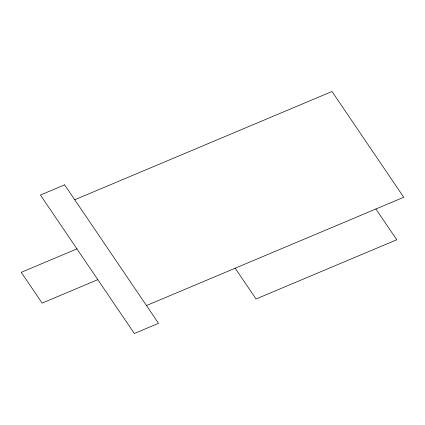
<?xml version="1.0" encoding="UTF-8"?>
<svg xmlns="http://www.w3.org/2000/svg" width="425" height="425" viewBox="0 0 425 425"><rect width="100%" height="100%" fill="white"/><g stroke="black" fill="none" stroke-linecap="round" stroke-linejoin="round"><path stroke-width="0.64" d="M74.731 199.766L332.01 91.497L403.75 197.269L146.471 305.538M76.957 248.885L21.25 272.329L42.117 303.099L97.824 279.655M375.897 208.988L396.764 239.758L256.031 298.982L235.163 268.212M64.621 184.859L40.433 195.038L134.348 333.503L158.536 323.324L64.621 184.859"/></g></svg>
